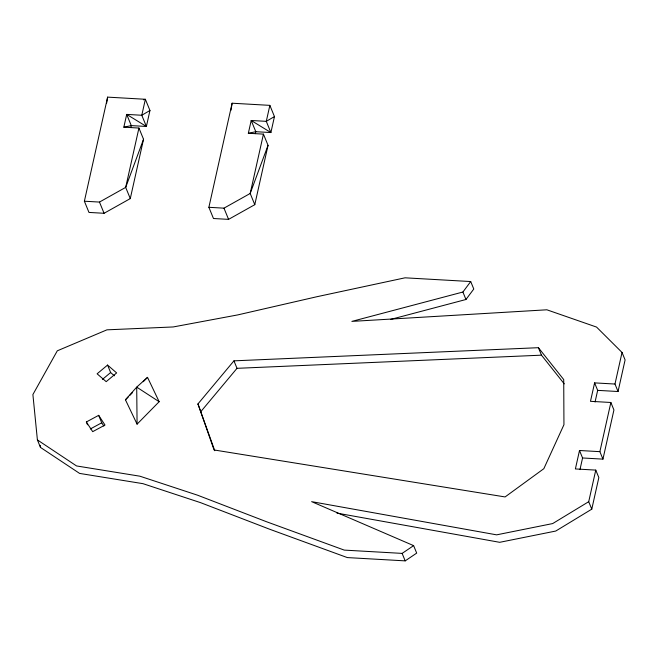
<?xml version="1.0" encoding="UTF-8"?>
<svg xmlns="http://www.w3.org/2000/svg" width="658" height="658" viewBox="0 0 658 658"><rect width="100%" height="100%" fill="white"/><g stroke="black" fill="none" stroke-linecap="round" stroke-linejoin="round"><path stroke-width="0.99" d="M106.637 103.199L107.616 97.129L145.36 99.276L149.958 110.486L146.389 126.468L131.287 125.612L123.836 127.183L126.69 114.402L141.791 115.257L149.958 110.486M230.974 110.297L232.118 103.216L269.862 105.362L274.46 116.573L270.89 132.554L255.798 131.699L248.337 133.27L251.2 120.488L266.293 121.343L274.46 116.573M123.836 127.183L138.937 128.047L143.534 139.257L130.284 198.593L104.071 213.282L88.978 212.427L84.38 201.216L107.616 97.129M130.852 127.578L131.287 125.612L126.69 114.402L146.389 126.468L141.791 115.257L145.36 99.276L143.411 99.81M138.937 128.047L125.686 187.382L130.284 198.593M248.337 133.27L263.439 134.125L268.036 145.336L254.786 204.679L228.573 219.369L213.48 218.514L208.882 207.303L232.118 103.216M255.353 133.664L255.798 131.699L251.2 120.488L270.89 132.554L266.293 121.343L269.862 105.362M263.439 134.125L250.188 193.468L254.786 204.679M579.501 450.5L582.569 457.976L602.95 459.128L599.882 451.659L579.501 450.5L575.388 468.94L595.77 470.1L598.838 477.568L591.781 509.16L555.747 531.047L499.693 542.315L336.937 513.117M594.602 382.882L597.661 390.359L618.043 391.518L614.983 384.042L594.602 382.882L590.481 401.322L610.863 402.482L613.93 409.959L602.95 459.128M579.969 469.623L582.569 457.976M595.062 402.005L597.661 390.359M591.781 509.16L588.713 501.692L595.77 470.1M599.882 451.659L610.863 402.482M614.983 384.042L622.032 352.449L596.551 327.075L546.872 309.795L351.874 321.392L462.903 292.029L470.717 281.55L473.785 289.018L465.963 299.497L390.63 319.426M618.043 391.518L625.1 359.926L622.032 352.449M143.534 139.257L125.686 187.382L99.473 202.072L84.38 201.216M268.036 145.336L250.188 193.468L223.975 208.158L208.882 207.303M197.959 403.922L233.952 360.847L538.409 347.695L563.725 379.584L563.947 424.714L543.829 468.693L505.089 496.938L214.056 449.957L197.959 403.922L214.771 450.722M201.027 411.398L237.012 368.324L541.468 355.172L564.26 383.869M125.448 399.801L136.708 387.126L147.524 377.363L159.154 401.717L137.078 424.155L125.448 399.801L128.294 396.906M129.716 395.458L132.571 392.563M143.247 381.706L147.524 377.363M107.567 365.067L97.113 373.81L106.185 381.656L116.631 372.921L107.567 365.067L110.634 372.543L114.41 375.817M102.418 379.411L110.634 372.543M37.399 439.922L76.542 465.946L139.883 476.195L197.49 495.17L266.646 521.778L344.257 550.104L402.128 553.394L413.619 545.63L416.687 553.107L405.196 560.871L347.325 557.581L269.714 529.254L200.55 502.646L142.951 483.663L79.61 473.415L40.459 447.399L37.399 439.922L32.9 394.545L57.295 350.813L106.933 329.839L173.202 326.952L237.735 314.911L316.893 296.725L405.048 277.816L470.717 281.55M588.713 501.692L552.679 523.571L496.625 534.847L311.629 501.651L413.619 545.63M86.362 421.967L98.667 415.338L105 425.027L92.696 431.664L86.362 421.967L87.514 424.772M90.311 428.967L101.727 422.806L98.667 415.338M159.154 401.717L136.708 387.126L137.078 424.155M101.727 422.806L103.841 426.039M538.409 347.695L541.468 355.172M462.903 292.029L465.963 299.497M402.128 553.394L405.196 560.871M223.975 208.158L228.573 219.369M233.952 360.847L237.012 368.324M99.473 202.072L104.071 213.282M40.261 445.384L40.459 447.399"/></g></svg>
